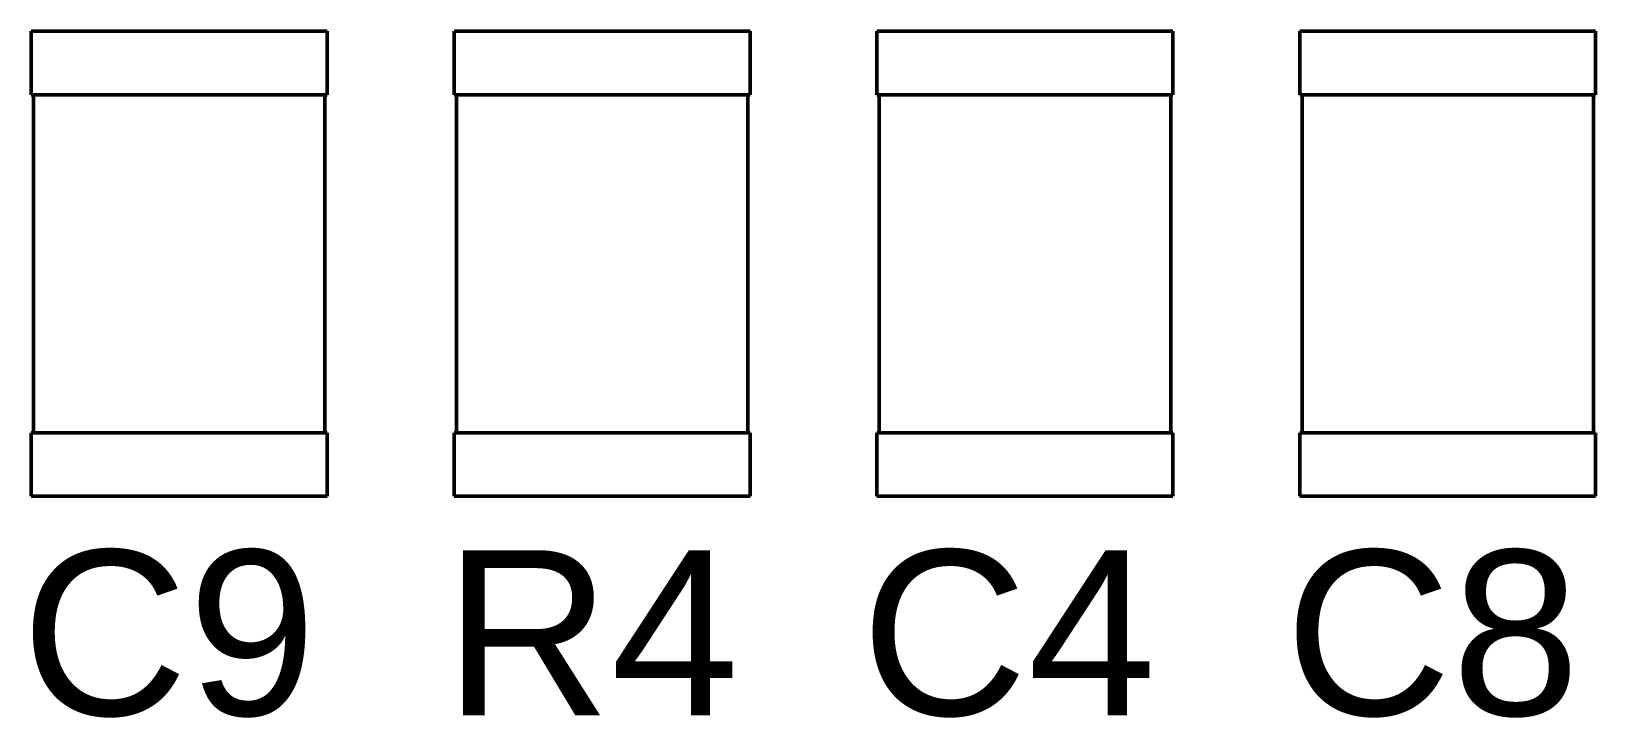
# Model space of a CAD drawing. Header units: millimetres. Extents: x 0 to 866, y 0 to 297.
# Drawn here: x 117.66 to 132.46, y 238.69 to 245.18 of the extents above; entities that cross this region are included whole.
import ezdxf

# ---------------------------------------------------------------- set-up
doc = ezdxf.new("R2010")
doc.units = ezdxf.units.MM
doc.layers.add('OSN50', color=3, linetype='Continuous', lineweight=50)
doc.layers.add('TEXT', color=1, linetype='Continuous', lineweight=30)
doc.styles.add('Arial0', font='arial.ttf', dxfattribs={"height": 1.2192})

msp = doc.modelspace()

# ---------------------------------------------------------------- linework, layer by layer
at = {"layer": 'OSN50', "color": 3}
for p, q in [((120.464, 245.184), (117.664, 245.184)), ((117.664, 245.184), (117.664, 244.584)), ((117.664, 245.184), (117.664, 244.584)), ((120.464, 245.184), (117.664, 245.184)), ((120.464, 245.184), (117.664, 245.184)), ((117.664, 245.184), (117.664, 244.584)), ((117.664, 245.184), (117.664, 244.584)), ((120.464, 245.184), (117.664, 245.184)), ((120.464, 244.584), (120.464, 245.184)), ((120.464, 245.184), (120.464, 244.584)), ((120.464, 244.584), (120.464, 245.184)), ((120.464, 245.184), (120.464, 244.584)), ((124.464, 245.184), (121.664, 245.184)), ((121.664, 245.184), (121.664, 244.584)), ((121.664, 244.584), (121.664, 245.184)), ((121.664, 245.184), (124.464, 245.184)), ((124.464, 245.184), (121.664, 245.184)), ((121.664, 245.184), (121.664, 244.584)), ((121.664, 244.584), (121.664, 245.184)), ((121.664, 245.184), (124.464, 245.184)), ((124.464, 244.584), (124.464, 245.184)), ((124.464, 244.584), (124.464, 245.184)), ((124.464, 244.584), (124.464, 245.184)), ((124.464, 244.584), (124.464, 245.184)), ((128.464, 245.184), (125.664, 245.184)), ((125.664, 245.184), (125.664, 244.584)), ((125.664, 244.584), (125.664, 245.184)), ((125.664, 245.184), (128.464, 245.184)), ((128.464, 245.184), (125.664, 245.184)), ((125.664, 245.184), (125.664, 244.584)), ((125.664, 244.584), (125.664, 245.184)), ((125.664, 245.184), (128.464, 245.184)), ((128.464, 244.584), (128.464, 245.184)), ((128.464, 244.584), (128.464, 245.184)), ((128.464, 244.584), (128.464, 245.184)), ((128.464, 244.584), (128.464, 245.184)), ((132.464, 245.184), (129.664, 245.184)), ((129.664, 245.184), (129.664, 244.584)), ((129.664, 244.584), (129.664, 245.184)), ((129.664, 245.184), (132.464, 245.184)), ((132.464, 245.184), (129.664, 245.184)), ((129.664, 245.184), (129.664, 244.584)), ((129.664, 244.584), (129.664, 245.184)), ((129.664, 245.184), (132.464, 245.184)), ((132.464, 244.584), (132.464, 245.184)), ((132.464, 244.584), (132.464, 245.184)), ((132.464, 244.584), (132.464, 245.184)), ((132.464, 244.584), (132.464, 245.184)), ((117.664, 244.584), (117.684, 244.584)), ((120.464, 244.584), (117.664, 244.584)), ((117.664, 244.584), (117.684, 244.584)), ((120.464, 244.584), (117.664, 244.584)), ((117.684, 244.584), (117.684, 241.384)), ((117.684, 244.584), (117.684, 241.384)), ((117.684, 244.584), (117.684, 241.384)), ((117.684, 244.584), (117.684, 241.384)), ((120.442, 241.384), (120.442, 244.584)), ((120.442, 244.584), (120.464, 244.584)), ((120.442, 244.584), (120.442, 241.384)), ((120.442, 241.384), (120.442, 244.584)), ((120.442, 244.584), (120.464, 244.584)), ((120.442, 244.584), (120.442, 241.384)), ((121.664, 244.584), (121.686, 244.584)), ((124.464, 244.584), (121.664, 244.584)), ((121.664, 244.584), (121.686, 244.584)), ((124.464, 244.584), (121.664, 244.584)), ((121.686, 244.584), (121.686, 241.384)), ((121.686, 241.384), (121.686, 244.584)), ((121.686, 244.584), (121.686, 241.384)), ((121.686, 241.384), (121.686, 244.584)), ((124.444, 241.384), (124.444, 244.584)), ((124.444, 244.584), (124.464, 244.584)), ((124.444, 241.384), (124.444, 244.584)), ((124.444, 241.384), (124.444, 244.584)), ((124.444, 244.584), (124.464, 244.584)), ((124.444, 241.384), (124.444, 244.584)), ((125.664, 244.584), (125.686, 244.584)), ((128.464, 244.584), (125.664, 244.584)), ((125.664, 244.584), (125.686, 244.584)), ((128.464, 244.584), (125.664, 244.584)), ((125.686, 244.584), (125.686, 241.384)), ((125.686, 241.384), (125.686, 244.584)), ((125.686, 244.584), (125.686, 241.384)), ((125.686, 241.384), (125.686, 244.584)), ((128.444, 241.384), (128.444, 244.584)), ((128.444, 244.584), (128.464, 244.584)), ((128.444, 241.384), (128.444, 244.584)), ((128.444, 241.384), (128.444, 244.584)), ((128.444, 244.584), (128.464, 244.584)), ((128.444, 241.384), (128.444, 244.584)), ((129.664, 244.584), (129.686, 244.584)), ((132.464, 244.584), (129.664, 244.584)), ((129.664, 244.584), (129.686, 244.584)), ((132.464, 244.584), (129.664, 244.584)), ((129.686, 244.584), (129.686, 241.384)), ((129.686, 241.384), (129.686, 244.584)), ((129.686, 244.584), (129.686, 241.384)), ((129.686, 241.384), (129.686, 244.584)), ((132.444, 241.384), (132.444, 244.584)), ((132.444, 244.584), (132.464, 244.584)), ((132.444, 241.384), (132.444, 244.584)), ((132.444, 241.384), (132.444, 244.584)), ((132.444, 244.584), (132.464, 244.584)), ((132.444, 241.384), (132.444, 244.584)), ((117.684, 241.384), (117.664, 241.384)), ((117.664, 241.384), (117.664, 240.784)), ((117.664, 241.384), (117.664, 240.784)), ((117.664, 241.384), (120.464, 241.384)), ((117.684, 241.384), (117.664, 241.384)), ((117.664, 241.384), (117.664, 240.784)), ((117.664, 241.384), (117.664, 240.784)), ((117.664, 241.384), (120.464, 241.384)), ((120.464, 241.384), (120.442, 241.384)), ((120.464, 241.384), (120.442, 241.384)), ((120.464, 240.784), (120.464, 241.384)), ((120.464, 241.384), (120.464, 240.784)), ((120.464, 240.784), (120.464, 241.384)), ((120.464, 241.384), (120.464, 240.784)), ((121.686, 241.384), (121.664, 241.384)), ((121.664, 241.384), (121.664, 240.784)), ((121.664, 240.784), (121.664, 241.384)), ((121.664, 241.384), (124.464, 241.384)), ((121.686, 241.384), (121.664, 241.384)), ((121.664, 241.384), (121.664, 240.784)), ((121.664, 240.784), (121.664, 241.384)), ((121.664, 241.384), (124.464, 241.384)), ((124.464, 241.384), (124.444, 241.384)), ((124.464, 241.384), (124.444, 241.384)), ((124.464, 240.784), (124.464, 241.384)), ((124.464, 240.784), (124.464, 241.384)), ((124.464, 240.784), (124.464, 241.384)), ((124.464, 240.784), (124.464, 241.384)), ((125.686, 241.384), (125.664, 241.384)), ((125.664, 241.384), (125.664, 240.784)), ((125.664, 240.784), (125.664, 241.384)), ((125.664, 241.384), (128.464, 241.384)), ((125.686, 241.384), (125.664, 241.384)), ((125.664, 241.384), (125.664, 240.784)), ((125.664, 240.784), (125.664, 241.384)), ((125.664, 241.384), (128.464, 241.384)), ((128.464, 241.384), (128.444, 241.384)), ((128.464, 241.384), (128.444, 241.384)), ((128.464, 240.784), (128.464, 241.384)), ((128.464, 240.784), (128.464, 241.384)), ((128.464, 240.784), (128.464, 241.384)), ((128.464, 240.784), (128.464, 241.384)), ((129.686, 241.384), (129.664, 241.384)), ((129.664, 241.384), (129.664, 240.784)), ((129.664, 240.784), (129.664, 241.384)), ((129.664, 241.384), (132.464, 241.384)), ((129.686, 241.384), (129.664, 241.384)), ((129.664, 241.384), (129.664, 240.784)), ((129.664, 240.784), (129.664, 241.384)), ((129.664, 241.384), (132.464, 241.384)), ((132.464, 241.384), (132.444, 241.384)), ((132.464, 241.384), (132.444, 241.384)), ((132.464, 240.784), (132.464, 241.384)), ((132.464, 240.784), (132.464, 241.384)), ((132.464, 240.784), (132.464, 241.384)), ((132.464, 240.784), (132.464, 241.384)), ((117.664, 240.784), (120.464, 240.784)), ((120.464, 240.784), (117.664, 240.784)), ((117.664, 240.784), (120.464, 240.784)), ((120.464, 240.784), (117.664, 240.784)), ((121.664, 240.784), (124.464, 240.784)), ((121.664, 240.784), (124.464, 240.784)), ((121.664, 240.784), (124.464, 240.784)), ((121.664, 240.784), (124.464, 240.784)), ((125.664, 240.784), (128.464, 240.784)), ((125.664, 240.784), (128.464, 240.784)), ((125.664, 240.784), (128.464, 240.784)), ((125.664, 240.784), (128.464, 240.784)), ((129.664, 240.784), (132.464, 240.784)), ((129.664, 240.784), (132.464, 240.784)), ((129.664, 240.784), (132.464, 240.784)), ((129.664, 240.784), (132.464, 240.784))]:
    msp.add_line(p, q, dxfattribs=at)

# ---------------------------------------------------------------- texts
at = {"layer": 'TEXT', "color": 1, "style": 'Arial0'}
for s, p in [('C9', (117.569, 238.71)), ('R4', (121.57, 238.71)), ('C4', (125.513, 238.71)), ('C8', (129.523, 238.71))]:
    msp.add_text(s, height=1.5634, dxfattribs=at).set_placement(p)

doc.saveas('drawing.dxf')
